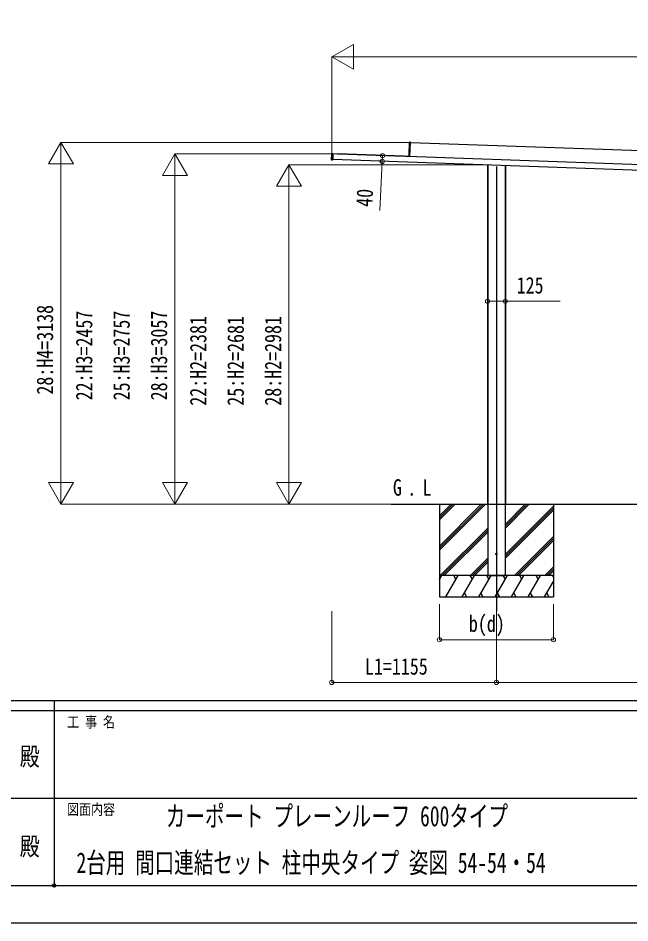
# Model space of a CAD drawing. Units: millimetres, scale not verified. Extents: x -14718 to 14718, y -10396 to 10396.
# Drawn here: x -269 to 4022, y -10394 to -4048 of the extents above; entities that cross this region are included whole.
import ezdxf
from ezdxf.enums import TextEntityAlignment as Align

# ---------------------------------------------------------------- set-up
doc = ezdxf.new("R2010")
doc.units = ezdxf.units.MM
doc.header["$LTSCALE"] = 50
doc.header["$PDMODE"] = 32
doc.header["$PDSIZE"] = 25
for name, color, linetype in [('0-2_USER1', 3, 'Continuous'), ('0-3_YKK_12', 2, 'Continuous'), ('0-4_YKK_A1', 4, 'Continuous'), ('0-6_YKK_ZWAK', 7, 'Continuous')]:
    doc.layers.add(name, color=color, linetype=linetype)
doc.layers.add('0-5_YKK_D', color=6, linetype='Continuous', lineweight=18)
doc.styles.add('ＭＳ ゴシック', font='')
doc.styles.get('ＭＳ ゴシック').set_extended_font_data('MS Gothic')

msp = doc.modelspace()

# ---------------------------------------------------------------- linework, layer by layer
at = {"layer": '0-3_YKK_12'}
msp.add_line((3085.57, -5088.5), (3085.57, -8207.3), dxfattribs=at)
at = {"layer": '0-4_YKK_A1'}
for p, q in [((2477.13, -4917.73), (2473.91, -5009.82)), ((2477.13, -4917.73), (2476.66, -4917.71)), ((2482.67, -4917.58), (2477.13, -4917.73)), ((2477.15, -4917.23), (2482.69, -4917.08)), ((2479.13, -5018.99), (2482.67, -4917.58)), ((2482.59, -4919.78), (6795.96, -5070.41)), ((2482.69, -4917.08), (2482.67, -4917.58)), ((1929.59, -5041.1), (1931.03, -5000.04)), ((1931.49, -5000.06), (1930.06, -5041.11)), ((1931.49, -5000.06), (1931.03, -5000.04)), ((1939.04, -4999.86), (1931.49, -5000.06)), ((1939.04, -4999.86), (1937.57, -5041.84)), ((7333.65, -5189.25), (1939, -5000.86)), ((1969.93, -5001.94), (1969.97, -5000.84)), ((2471.26, -5019.45), (1969.93, -5001.94)), ((2439.12, -5017.23), (1969.97, -5000.84)), ((1974.78, -5002.11), (1974.79, -5001.81)), ((1974.79, -5001.81), (1974.81, -5001.21)), ((2473.91, -5009.82), (2473.44, -5009.8)), ((2473.91, -5009.82), (2473.63, -5017.83)), ((1930.06, -5041.11), (1929.59, -5041.1)), ((1937.55, -5042.34), (1930.04, -5041.61)), ((1930.06, -5041.11), (1937.57, -5041.84)), ((1937.57, -5041.84), (1937.55, -5042.34)), ((7332.25, -5229.22), (1937.61, -5040.84)), ((2439.08, -5018.32), (2439.12, -5017.23)), ((2444.12, -5018.5), (2444.13, -5018.2)), ((2444.13, -5018.2), (2444.15, -5017.6)), ((2444.15, -5017.6), (2444.16, -5017.3)), ((2448.12, -5018.64), (2448.14, -5017.94)), ((2479.12, -5019.02), (2448.14, -5017.94)), ((2473.63, -5017.83), (2473.16, -5017.81)), ((2479.13, -5018.99), (2479.1, -5019.72)), ((3023.07, -5078.74), (3023.07, -7457.3)), ((3024.27, -5078.78), (3024.27, -7457.3)), ((3024.67, -5078.8), (3024.67, -7957.3)), ((3146.47, -5083.05), (3146.47, -7957.3)), ((3146.87, -5083.07), (3146.87, -7457.3)), ((3148.07, -5083.11), (3148.07, -7457.3)), ((2348.09, -7457.3), (7846.49, -7457.3)), ((2685.57, -7457.3), (2685.57, -8107.3)), ((2685.57, -7751.27), (2979.55, -7457.3)), ((2685.57, -7765.42), (2993.69, -7457.3)), ((2685.57, -7779.56), (3007.84, -7457.3)), ((2685.57, -7539.14), (2767.42, -7457.3)), ((2685.57, -7553.28), (2781.56, -7457.3)), ((2685.57, -7567.43), (2795.7, -7457.3)), ((3023.07, -7457.3), (3023.37, -7457.3)), ((3023.37, -7457.3), (3023.97, -7457.3)), ((3146.47, -7457.3), (3146.57, -7457.3)), ((3146.47, -7627.03), (3316.2, -7457.3)), ((3146.47, -7612.89), (3302.06, -7457.3)), ((3146.47, -7598.74), (3287.92, -7457.3)), ((3146.47, -7810.87), (3485.57, -7471.78)), ((3146.47, -7825.02), (3485.57, -7485.92)), ((3146.57, -7457.3), (3146.87, -7457.3)), ((3147.77, -7457.3), (3148.07, -7457.3)), ((3485.57, -7457.3), (3485.57, -8107.3)), ((3146.47, -7839.16), (3485.57, -7500.06)), ((2691.68, -7957.3), (3024.67, -7624.31)), ((2705.82, -7957.3), (3024.67, -7638.45)), ((2719.97, -7957.3), (3024.67, -7652.59)), ((3212.18, -7957.3), (3485.57, -7683.91)), ((3226.32, -7957.3), (3485.57, -7698.05)), ((3240.47, -7957.3), (3485.57, -7712.19)), ((2903.81, -7957.3), (3024.67, -7836.44)), ((2917.96, -7957.3), (3024.67, -7850.58)), ((2932.1, -7957.3), (3024.67, -7864.72)), ((3424.31, -7957.3), (3485.57, -7896.04)), ((3438.46, -7957.3), (3485.57, -7910.18)), ((3452.6, -7957.3), (3485.57, -7924.32)), ((3485.57, -7957.3), (2685.57, -7957.3)), ((2685.57, -7986.24), (2702.28, -7957.3)), ((2687.28, -7983.28), (2685.57, -7980.32)), ((2730.12, -8107.3), (2816.72, -7957.3)), ((2801.72, -7983.28), (2786.72, -7957.3)), ((2845.59, -8107.3), (2932.19, -7957.3)), ((2917.19, -7983.28), (2902.19, -7957.3)), ((2961.06, -8107.3), (3047.66, -7957.3)), ((3032.66, -7983.28), (3017.66, -7957.3)), ((3024.67, -7957.3), (3146.47, -7957.3)), ((3076.53, -8107.3), (3163.13, -7957.3)), ((3148.13, -7983.28), (3133.13, -7957.3)), ((3192, -8107.3), (3278.6, -7957.3)), ((3263.6, -7983.28), (3248.6, -7957.3)), ((3307.47, -8107.3), (3394.07, -7957.3)), ((3379.07, -7983.28), (3364.07, -7957.3)), ((3485.57, -7967.74), (3479.54, -7957.3)), ((3422.94, -8107.3), (3485.57, -7998.81)), ((2685.57, -8107.3), (3485.57, -8107.3)), ((2860.59, -8081.32), (2875.59, -8107.3)), ((2976.06, -8081.32), (2991.06, -8107.3)), ((3091.53, -8081.32), (3106.53, -8107.3)), ((3207, -8081.32), (3222, -8107.3)), ((3322.47, -8081.32), (3337.47, -8107.3)), ((3437.94, -8081.32), (3452.94, -8107.3))]:
    msp.add_line(p, q, dxfattribs=at)
for points in [[(2473.16, -5017.81), (2473.44, -5009.8), (2476.66, -4917.71)], [(1931.51, -4999.56), (1939.05, -4999.36), (1939.04, -4999.86)], [(1974.81, -5001.21), (1974.82, -5000.91), (2444.16, -5017.3)], [(2448.14, -5017.94), (2448.16, -5017.44), (2472.85, -5018.3)], [(3023.97, -7457.3), (3024.27, -7457.3), (3024.57, -7457.3), (3024.67, -7457.3)], [(3146.87, -7457.3), (3147.17, -7457.3), (3147.77, -7457.3)]]:
    msp.add_lwpolyline(points, dxfattribs=at)
msp.add_circle((3085.57, -7807.3), 5, dxfattribs=at)
for centre, radius, start, end in [((2477.16, -4917.73), 0.5, 91.5, 178), ((2479.19, -4917.55), 2.07, 171.06854, 184.93146), ((1931.52, -5000.06), 0.5, 91.5, 178), ((1933.55, -4999.88), 2.07, 171.06854, 184.93146), ((1930.09, -5041.12), 0.5, 178, 264.5), ((1932.1, -5041.44), 2.07, 171.06854, 184.93146), ((2472.66, -5017.8), 0.5, 268, 358), ((2472.66, -5017.53), 0.765, 269.05171, 301.0406), ((2472.85, -5018.06), 0.242, 269.80053, 328.78296), ((2475.73, -5003.04), 15.54, 259.3054, 261.87346), ((2473.36, -5020.01), 1.85, 83.82294, 99.58333), ((2470.4, -5017.95), 3.17, 351.51431, 355.97407), ((2472.63, -5017.8), 1, 337.89786, 358), ((2479.08, -5018.99), 0.046, 321.12762, 0.80407)]:
    msp.add_arc(centre, radius, start, end, dxfattribs=at)
for centre, ratio, start_param in [((2466.04, -5018.57), 0.038227, 0), ((2466.06, -5018.57), 0.061163, 0.0374041)]:
    msp.add_ellipse(centre, major_axis=(13.07, -0.46), ratio=ratio, start_param=start_param, end_param=0.962078, dxfattribs=at)
at = {"layer": '0-5_YKK_D', "color": 1}
for p, q in [((1930.63, -4319.68), (2082.18, -4232.18)), ((2082.18, -4407.18), (2082.18, -4232.18)), ((1930.63, -5039.11), (1930.63, -4318.68)), ((1930.63, -4319.68), (2082.18, -4407.18)), ((1930.63, -4319.68), (2233.74, -4319.68)), ((2105.63, -4319.68), (7165.63, -4319.68)), ((30.62, -4919.68), (-56.88, -5071.23)), ((2478.59, -4919.68), (29.62, -4919.68)), ((30.62, -4919.68), (118.12, -5071.23)), ((30.62, -4919.68), (30.62, -5222.79)), ((830.62, -5000.63), (743.12, -5152.19)), ((1931.5, -5000.63), (829.62, -5000.63)), ((830.62, -5000.63), (918.12, -5152.19)), ((830.62, -5000.63), (830.62, -5303.74)), ((-56.88, -5071.23), (118.12, -5071.23)), ((1630.62, -5075.99), (1543.12, -5227.55)), ((3023.67, -5075.99), (1629.62, -5075.99)), ((1630.62, -5075.99), (1718.12, -5227.55)), ((1630.62, -5075.99), (1630.62, -5379.1)), ((30.62, -5094.68), (30.62, -7282.3)), ((743.12, -5152.19), (918.12, -5152.19)), ((830.62, -5175.63), (830.62, -7282.3)), ((1543.12, -5227.55), (1718.12, -5227.55)), ((1630.62, -5250.99), (1630.62, -7282.3)), ((30.62, -7457.3), (30.62, -7154.19)), ((830.62, -7457.3), (830.62, -7154.19)), ((1630.62, -7457.3), (1630.62, -7154.19)), ((30.62, -7457.3), (-56.88, -7305.74)), ((118.12, -7305.74), (-56.88, -7305.74)), ((30.62, -7457.3), (118.12, -7305.74)), ((830.62, -7457.3), (743.12, -7305.74)), ((918.12, -7305.74), (743.12, -7305.74)), ((830.62, -7457.3), (918.12, -7305.74)), ((1630.62, -7457.3), (1543.12, -7305.74)), ((1718.12, -7305.74), (1543.12, -7305.74)), ((1630.62, -7457.3), (1718.12, -7305.74)), ((2347.09, -7457.3), (29.62, -7457.3)), ((2347.09, -7457.3), (829.62, -7457.3)), ((2347.09, -7457.3), (1629.62, -7457.3))]:
    msp.add_line(p, q, dxfattribs=at)
at = {"layer": '0-5_YKK_D'}
for p, q in [((2685.57, -8157.3), (2685.57, -8408.46)), ((3485.57, -8157.3), (3485.57, -8408.46)), ((1930.62, -8207.8), (1930.62, -8708.46)), ((3085.57, -8208.3), (3085.57, -8708.46)), ((3085.57, -8208.3), (3085.57, -8708.46)), ((2685.57, -8407.46), (3485.57, -8407.46)), ((1930.62, -8707.46), (3085.57, -8707.46)), ((3085.57, -8707.46), (6185.37, -8707.46))]:
    msp.add_line(p, q, dxfattribs=at)
for points in [[(2286.66, -5013), (2284.74, -5052.96), (2268.32, -5396.37)], [(3023.07, -6034.28), (3148.07, -6034.28), (3533.17, -6034.28)]]:
    msp.add_lwpolyline(points, dxfattribs=at)
for centre in [(2286.66, -5013), (2284.74, -5052.96), (3023.07, -6034.28), (3148.07, -6034.28), (2685.57, -8407.46), (3485.57, -8407.46), (1930.62, -8707.46), (3085.57, -8707.46), (3085.57, -8707.46)]:
    msp.add_circle(centre, 14.88, dxfattribs=at)
at = {"layer": '0-6_YKK_ZWAK'}
for p, q in [((13632.57, -8836.3), (-13667.43, -8836.3)), ((-17.43, -8836.3), (-17.43, -10131.3)), ((-17.43, -8906.3), (-4567.43, -8906.3)), ((4532.57, -8906.3), (-17.43, -8906.3)), ((-4541.18, -9518.8), (-17.43, -9518.8)), ((-17.43, -9518.8), (4532.57, -9518.8)), ((-4567.43, -10131.3), (-17.43, -10131.3)), ((-17.43, -10131.3), (4532.57, -10131.3))]:
    msp.add_line(p, q, dxfattribs=at)
msp.add_lwpolyline([(-14717.5, -10393.8), (14717.5, -10393.8), (14717.5, 10396.2), (-14717.5, 10396.2)], close=True, dxfattribs=at)
msp.add_point((-17.43, -10131.3), dxfattribs=at)

# ---------------------------------------------------------------- texts
at = {"layer": '0-2_USER1', "style": 'ＭＳ ゴシック'}
for s, height, width, p in [('G', 115.5, 0.8, (2359.45, -7431.99)), ('L', 115.5, 0.8, (2566.32, -7431.99)), ('.', 115.5, 0.8, (2460.25, -7431.99)), ('カーポート プレーンルーフ 600タイプ', 143.7, 0.7, (766.66, -9759.72)), (' 2台用 間口連結セット 柱中央タイプ 姿図 54-54・54', 143.7, 0.7, (71.52, -10086.38))]:
    msp.add_text(s, height=height, dxfattribs=dict(at, width=width)).set_placement(p, align=Align.BOTTOM_LEFT)
at = {"layer": '0-5_YKK_D', "style": 'ＭＳ ゴシック', "width": 0.8}
msp.add_text('40', height=115.5, rotation=87.262, dxfattribs=at).set_placement((2249.3, -5375.43), align=Align.BOTTOM_LEFT)
for s, p in [('125', (3227.57, -6014.28)), ('b(d)', (2892.37, -8387.46)), ('L1=1155', (2163.7, -8687.46))]:
    msp.add_text(s, height=115.5, dxfattribs=at).set_placement(p, align=Align.BOTTOM_LEFT)
at = {"layer": '0-5_YKK_D', "color": 1, "style": 'ＭＳ ゴシック', "width": 0.8}
for s, p in [('28:H4=3138', (10.62, -6688.29)), ('22:H3=2457', (285.62, -6728.77)), ('25:H3=2757', (548.12, -6728.77)), ('28:H3=3057', (810.62, -6728.77)), ('22:H2=2381', (1085.62, -6766.45)), ('25:H2=2681', (1348.12, -6766.45)), ('28:H2=2981', (1610.62, -6766.45))]:
    msp.add_text(s, height=115.5, rotation=90, dxfattribs=at).set_placement(p, align=Align.BOTTOM_LEFT)
at = {"layer": '0-6_YKK_ZWAK', "style": 'ＭＳ ゴシック', "width": 0.8}
for s, height, p in [('工 事 名', 76.98, (74.44, -9046.3)), ('殿', 128.3, (-257.83, -9329.22)), ('図面内容', 76.98, (74.44, -9658.8)), ('殿', 128.3, (-257.83, -9959.22))]:
    msp.add_text(s, height=height, dxfattribs=at).set_placement(p, align=Align.BOTTOM_LEFT)

doc.saveas('drawing.dxf')
